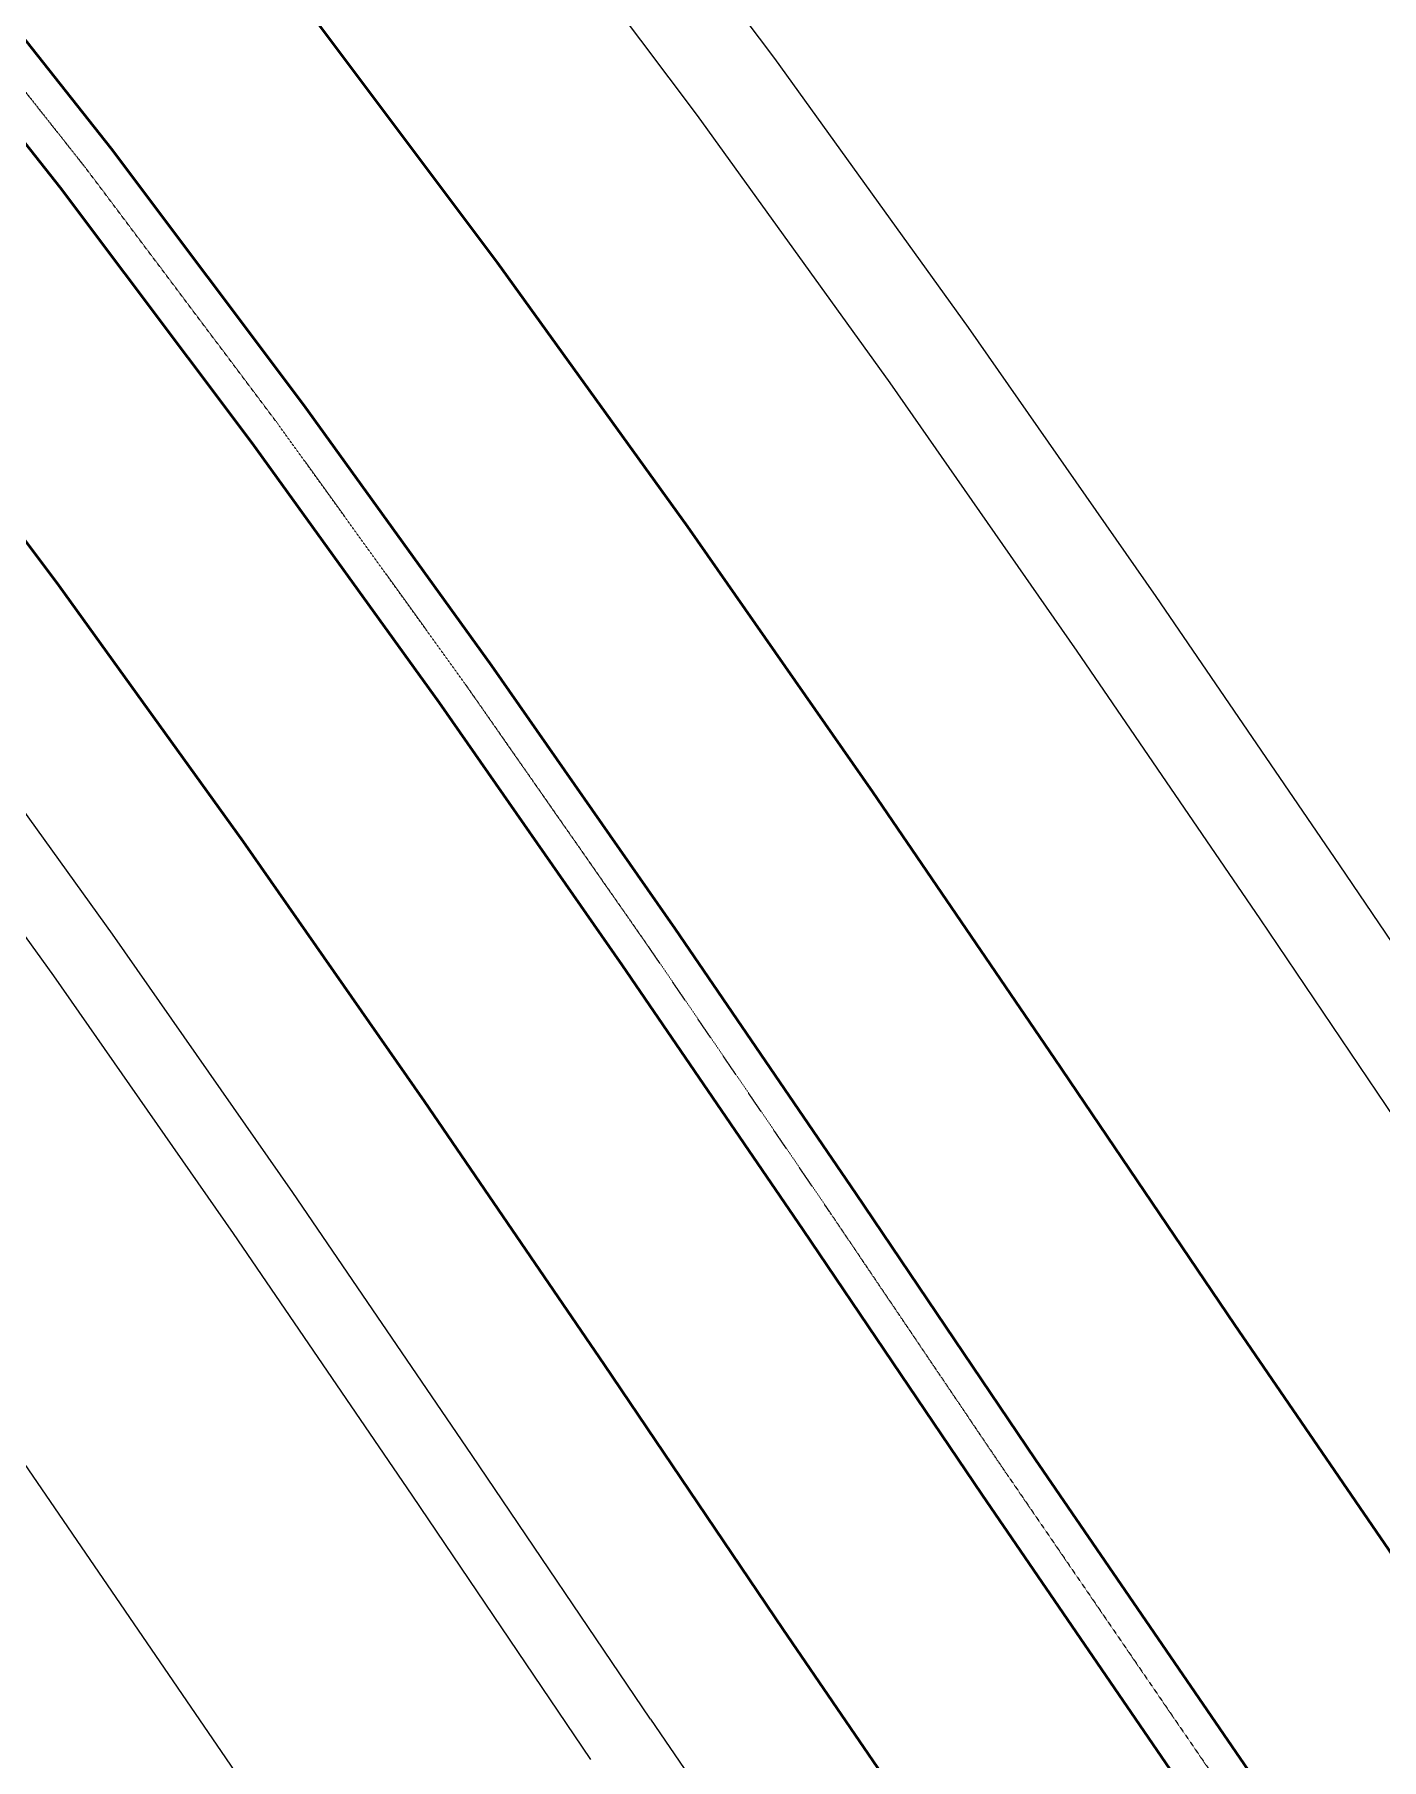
# Model space of a CAD drawing. Header units: millimetres. Extents: x 85680 to 1644304, y -104706 to 909689.
# Drawn here: x 1049340 to 1091385, y 204712 to 258549 of the extents above; entities that cross this region are included whole.
import ezdxf

# ---------------------------------------------------------------- set-up
doc = ezdxf.new("R2010")
doc.units = ezdxf.units.MM
doc.linetypes.add('DASHED', pattern=[5.5, 4, -1.5])
for name, color, linetype in [('axes', 40, 'DASHED'), ('new building', 7, 'Continuous'), ('urban planing', 243, 'Continuous')]:
    doc.layers.add(name, color=color, linetype=linetype)
doc.layers.add('street', color=7, linetype='Continuous', lineweight=50)

msp = doc.modelspace()

# ---------------------------------------------------------------- linework, layer by layer
at = {"layer": 'axes', "ltscale": 0.0001}
msp.add_line((1079750, 213530, 0), (1126921, 144646, 0), dxfattribs=at)
at = {"layer": 'axes', "ltscale": 0.0001, "elevation": 0, "flags": 128}
msp.add_lwpolyline([(1079750, 213530), (1074151, 221816), (1068511, 230074), (1062789, 238274), (1056944, 246388), (1050938, 254384), (1044734, 262226), (1038298, 269879), (1031598, 277302, 0.300714), (760950, 338179), (751674, 334444), (742535, 330387), (733521, 326058), (724618, 321504), (715808, 316774), (707069, 311912), (698380, 306962), (689716, 301969)], format="xyb", dxfattribs=at)
at = {"layer": 'new building'}
msp.add_line((1030119, 241543, 0), (1090800, 152929, 0), dxfattribs=at)
at = {"layer": 'street'}
for p, q in [((1063791, 251425, 0), (1057670, 259574, 0)), ((1069723, 243191, 0), (1063791, 251425, 0)), ((1075506, 234903, 0), (1069723, 243191, 0)), ((1081182, 226593, 0), (1075506, 234903, 0)), ((1086793, 218289, 0), (1081182, 226593, 0)), ((1086792, 218290, 0), (1096510, 204100, 0)), ((1080579, 214090, 0), (1127746, 145211, 0)), ((1078922, 212970, 0), (1126096, 144081, 0)), ((1072708, 208770, 0), (1119908, 139844, 0))]:
    msp.add_line(p, q, dxfattribs=at)
at = {"layer": 'street', "elevation": 0, "flags": 128}
for points in [[(1080579, 214090), (1074978, 222378), (1069334, 230642), (1063604, 238853), (1057749, 246981), (1051730, 254994), (1045509, 262858), (1039052, 270536), (1032330, 277984, 0.102115), (948208, 335783, 0.102115)], [(1078921, 212970), (1073324, 221254), (1067688, 229505), (1061973, 237696), (1056138, 245796), (1050146, 253773), (1043959, 261594), (1037544, 269222), (1030866, 276620, 0.10234), (947198, 334038, 0.102084)]]:
    msp.add_lwpolyline(points, format="xyb", dxfattribs=at)
msp.add_lwpolyline([(1072707, 208771), (1067120, 217039), (1061516, 225244), (1055854, 233358), (1050097, 241351), (1045902, 246936)], dxfattribs=at)
at = {"layer": 'urban planing'}
for p, q in [((1072451, 257796, 0), (1066185, 266138, 0)), ((1078492, 249409, 0), (1072451, 257796, 0)), ((1084353, 241010, 0), (1078492, 249409, 0)), ((1090074, 232634, 0), (1084353, 241010, 0)), ((1095700, 224308, 0), (1090074, 232634, 0)), ((1068565, 205971, 0), (1120824, 129656, 0))]:
    msp.add_line(p, q, dxfattribs=at)
at = {"layer": 'urban planing', "elevation": 0, "flags": 128}
for points in [[(1093214, 222628), (1087593, 230948), (1081884, 239306), (1076045, 247673), (1070034, 256018), (1063809, 264306), (1059720, 269475)], [(1068564, 205972), (1062984, 214230), (1057401, 222404), (1051775, 230466), (1046069, 238388), (1040245, 246141), (1037365, 249782)], [(1066700, 204712), (1061123, 212965), (1055550, 221125), (1049940, 229165), (1044256, 237055), (1038463, 244767), (1035247, 248833)]]:
    msp.add_lwpolyline(points, dxfattribs=at)

doc.saveas('drawing.dxf')
